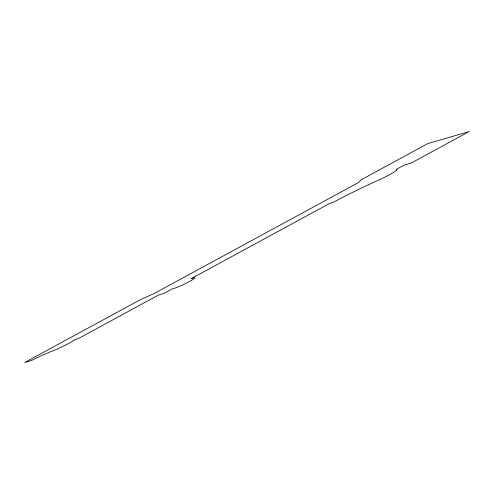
<?xml version="1.0" encoding="UTF-8"?>
<svg xmlns="http://www.w3.org/2000/svg" width="494" height="494" viewBox="0 0 494 494"><rect width="100%" height="100%" fill="white"/><g stroke="black" fill="none" stroke-linecap="round" stroke-linejoin="round"><path stroke-width="0.74" d="M361.46 179.618L358.378 182.601L154.116 293.522L140.636 299.537L24.7 362.491L31.635 360.472A17.914 1.655 -25.5 0 1 47.628 352.975L51.771 351.296A16.827 1.556 -25.5 0 0 75.156 339.446L78.62 338.439L158.673 294.967L163.866 293.448L172.153 288.953L173.882 288.447A12.628 1.167 -25.5 0 0 189.61 281.432A12.628 1.167 -25.5 0 0 193.203 277.955L191.474 278.462L329.486 203.509L332.956 202.503A74.353 6.867 -25.5 0 1 367.573 185.151L379.151 179.865A17.309 1.599 -25.5 0 0 396.12 169.504L404.401 165.008L411.335 162.989L469.3 131.509L427.705 143.643L361.46 179.618"/></g></svg>
